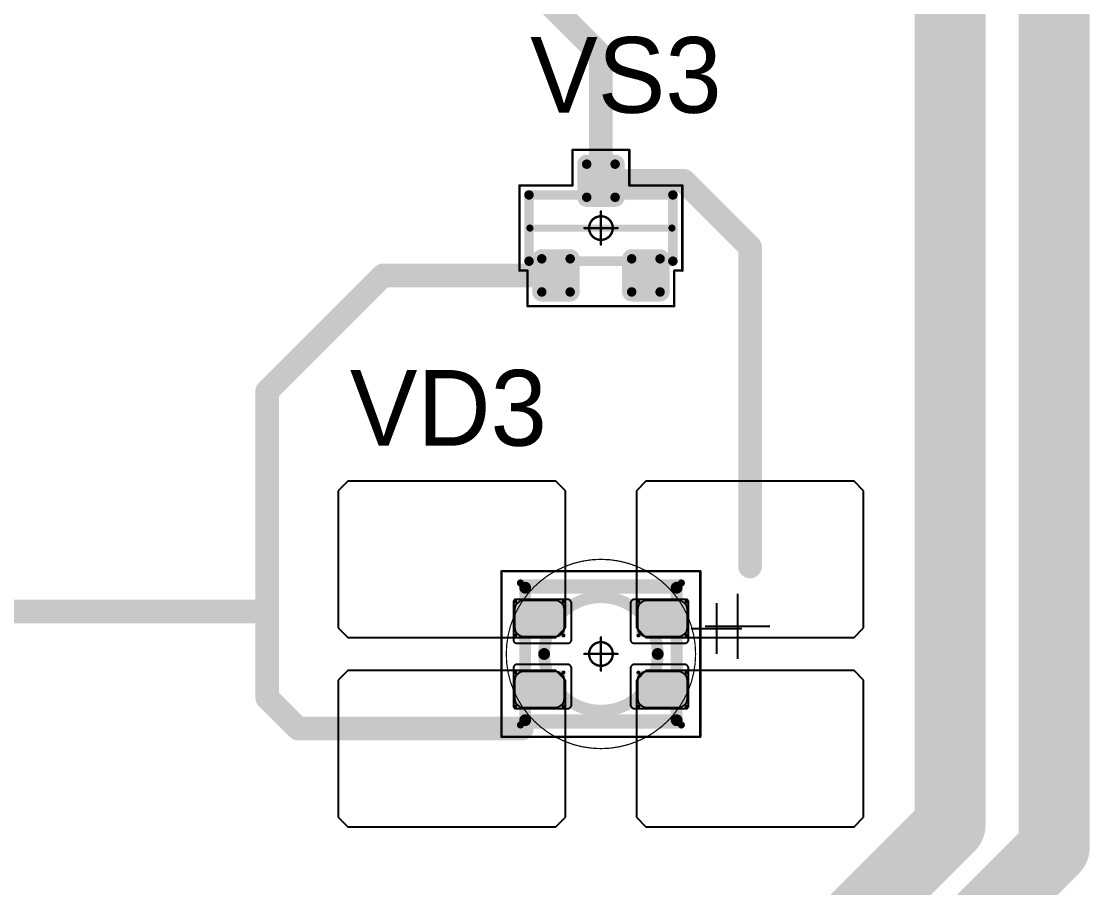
# Model space of a CAD drawing. Header units: millimetres. Extents: x 0 to 400, y 0 to 514.
# Drawn here: x 227.76 to 250.32, y 287.56 to 305.87 of the extents above; entities that cross this region are included whole.
import ezdxf

# ---------------------------------------------------------------- set-up
doc = ezdxf.new("R2010")
doc.units = ezdxf.units.MM
for name, color, linetype in [('Mechanical13', 56, 'Continuous'), ('Mechanical15', 56, 'Continuous'), ('Mechanical2', 216, 'Continuous'), ('TopLayer', 1, 'Continuous'), ('TopOverlay', 2, 'Continuous'), ('TopPaste', 8, 'Continuous'), ('TopSolder', 216, 'Continuous')]:
    doc.layers.add(name, color=color, linetype=linetype)

# ---------------------------------------------------------------- blocks, each defined once
blk = doc.blocks.new('SOT23_179')
at = {"layer": 'Mechanical13', "const_width": 0.2}
for points in [[(-0.7, 1.52), (0.7, 1.52)], [(-0.7, 1.52), (-0.7, -1.52)], [(0.7, 1.52), (0.7, -1.52)], [(-0.7, -1.52), (0.7, -1.52)]]:
    blk.add_lwpolyline(points, dxfattribs=at)
at = {"layer": 'Mechanical13', "const_width": 0.1}
for points in [[(-0.75, 1.52, 1), (-0.65, 1.52, 1)], [(-0.75, 1.52, 1), (-0.65, 1.52, 1)], [(0.65, 1.52, 1), (0.75, 1.52, 1)], [(0.65, 1.52, 1), (0.75, 1.52, 1)], [(-0.75, -1.52, 1), (-0.65, -1.52, 1)], [(-0.75, -1.52, 1), (-0.65, -1.52, 1)], [(0.65, -1.52, 1), (0.75, -1.52, 1)], [(0.65, -1.52, 1), (0.75, -1.52, 1)]]:
    blk.add_lwpolyline(points, format="xyb", close=True, dxfattribs=at)
at = {"layer": 'Mechanical15', "const_width": 0.05}
for points in [[(-0.9, 1.72), (-0.9, 1.55)], [(-0.9, 1.72), (0.9, 1.72)], [(0.9, 1.72), (0.9, 0.6)], [(-1.65, 1.55), (-1.65, -1.55)], [(-1.65, 1.55), (-0.9, 1.55)], [(0.9, 0.6), (1.65, 0.6)], [(1.65, 0.6), (1.65, -0.6)], [(0, 0.35), (0, -0.35)], [(-0.35, 0), (0.35, 0)], [(0.9, -0.6), (1.65, -0.6)], [(0.9, -0.6), (0.9, -1.72)], [(-1.65, -1.55), (-0.9, -1.55)], [(-0.9, -1.55), (-0.9, -1.72)], [(-0.9, -1.72), (0.9, -1.72)]]:
    blk.add_lwpolyline(points, dxfattribs=at)
at = {"layer": 'Mechanical15'}
for points, const_width in [([(-0.913, 1.72, 1), (-0.888, 1.72, 1)], 0.025), ([(-0.913, 1.72, 1), (-0.888, 1.72, 1)], 0.025), ([(0.888, 1.72, 1), (0.913, 1.72, 1)], 0.025), ([(0.888, 1.72, 1), (0.913, 1.72, 1)], 0.025), ([(-1.662, 1.55, 1), (-1.637, 1.55, 1)], 0.025), ([(-1.662, 1.55, 1), (-1.637, 1.55, 1)], 0.025), ([(-0.913, 1.55, 1), (-0.888, 1.55, 1)], 0.025), ([(-0.913, 1.55, 1), (-0.888, 1.55, 1)], 0.025), ([(0.888, 0.6, 1), (0.913, 0.6, 1)], 0.025), ([(0.888, 0.6, 1), (0.913, 0.6, 1)], 0.025), ([(1.637, 0.6, 1), (1.662, 0.6, 1)], 0.025), ([(1.637, 0.6, 1), (1.662, 0.6, 1)], 0.025), ([(0.25, 0, 1), (-0.25, 0, 1)], 0.05), ([(-0.012, 0.35, 1), (0.012, 0.35, 1)], 0.025), ([(-0.362, 0, 1), (-0.337, 0, 1)], 0.025), ([(-0.262, 0, 1), (-0.238, 0, 1)], 0.025), ([(0.238, 0, 1), (0.262, 0, 1)], 0.025), ([(0.337, 0, 1), (0.362, 0, 1)], 0.025), ([(-0.012, -0.35, 1), (0.012, -0.35, 1)], 0.025), ([(0.888, -0.6, 1), (0.913, -0.6, 1)], 0.025), ([(0.888, -0.6, 1), (0.913, -0.6, 1)], 0.025), ([(1.637, -0.6, 1), (1.662, -0.6, 1)], 0.025), ([(1.637, -0.6, 1), (1.662, -0.6, 1)], 0.025), ([(-1.662, -1.55, 1), (-1.637, -1.55, 1)], 0.025), ([(-1.662, -1.55, 1), (-1.637, -1.55, 1)], 0.025), ([(-0.913, -1.55, 1), (-0.888, -1.55, 1)], 0.025), ([(-0.913, -1.55, 1), (-0.888, -1.55, 1)], 0.025), ([(-0.913, -1.72, 1), (-0.888, -1.72, 1)], 0.025), ([(-0.913, -1.72, 1), (-0.888, -1.72, 1)], 0.025), ([(0.888, -1.72, 1), (0.913, -1.72, 1)], 0.025), ([(0.888, -1.72, 1), (0.913, -1.72, 1)], 0.025)]:
    blk.add_lwpolyline(points, format="xyb", close=True, dxfattribs=dict(at, const_width=const_width))
at = {"layer": 'TopLayer', "const_width": 0.1}
for points in [[(-1.4, 1.25, 1), (-1.3, 1.25, 1)], [(-0.7, 1.25, 1), (-0.6, 1.25, 1)], [(-1.4, 0.65, 1), (-1.3, 0.65, 1)], [(-0.7, 0.65, 1), (-0.6, 0.65, 1)], [(0.6, 0.3, 1), (0.7, 0.3, 1)], [(1.3, 0.3, 1), (1.4, 0.3, 1)], [(0.6, -0.3, 1), (0.7, -0.3, 1)], [(1.3, -0.3, 1), (1.4, -0.3, 1)], [(-1.4, -0.65, 1), (-1.3, -0.65, 1)], [(-0.7, -0.65, 1), (-0.6, -0.65, 1)], [(-1.4, -1.25, 1), (-1.3, -1.25, 1)], [(-0.7, -1.25, 1), (-0.6, -1.25, 1)]]:
    blk.add_lwpolyline(points, format="xyb", close=True, dxfattribs=at)
at = {"layer": 'TopLayer'}
for points in [[(-1.45, 1.25), (-1.45, 0.65), (-0.55, 1.25), (-0.55, 0.65)], [(-1.35, 1.35), (-1.35, 0.55), (-0.65, 1.35), (-0.65, 0.55)], [(0.55, 0.3), (0.55, -0.3), (1.45, 0.3), (1.45, -0.3)], [(0.65, 0.4), (0.65, -0.4), (1.35, 0.4), (1.35, -0.4)], [(-1.45, -0.65), (-1.45, -1.25), (-0.55, -0.65), (-0.55, -1.25)], [(-1.35, -0.55), (-1.35, -1.35), (-0.65, -0.55), (-0.65, -1.35)]]:
    blk.add_solid(points, dxfattribs=at)
at = {"layer": 'TopOverlay', "const_width": 0.15}
blk.add_lwpolyline([(0, 1.5), (0, -1.5)], dxfattribs=at)
at = {"layer": 'TopOverlay', "const_width": 0.075}
for points in [[(-0.038, 1.5, 1), (0.038, 1.5, 1)], [(-0.038, -1.5, 1), (0.038, -1.5, 1)]]:
    blk.add_lwpolyline(points, format="xyb", close=True, dxfattribs=at)
at = {"layer": 'TopPaste', "const_width": 0.075}
for points in [[(-1.387, 1.25, 1), (-1.313, 1.25, 1)], [(-0.687, 1.25, 1), (-0.613, 1.25, 1)], [(-1.387, 0.65, 1), (-1.313, 0.65, 1)], [(-0.687, 0.65, 1), (-0.613, 0.65, 1)], [(0.613, 0.3, 1), (0.687, 0.3, 1)], [(1.313, 0.3, 1), (1.387, 0.3, 1)], [(0.613, -0.3, 1), (0.687, -0.3, 1)], [(1.313, -0.3, 1), (1.387, -0.3, 1)], [(-1.387, -0.65, 1), (-1.313, -0.65, 1)], [(-0.687, -0.65, 1), (-0.613, -0.65, 1)], [(-1.387, -1.25, 1), (-1.313, -1.25, 1)], [(-0.687, -1.25, 1), (-0.613, -1.25, 1)]]:
    blk.add_lwpolyline(points, format="xyb", close=True, dxfattribs=at)
at = {"layer": 'TopPaste'}
for points in [[(-1.425, 1.25), (-1.425, 0.65), (-0.575, 1.25), (-0.575, 0.65)], [(-1.35, 1.325), (-1.35, 0.575), (-0.65, 1.325), (-0.65, 0.575)], [(0.575, 0.3), (0.575, -0.3), (1.425, 0.3), (1.425, -0.3)], [(0.65, 0.375), (0.65, -0.375), (1.35, 0.375), (1.35, -0.375)], [(-1.425, -0.65), (-1.425, -1.25), (-0.575, -0.65), (-0.575, -1.25)], [(-1.35, -0.575), (-1.35, -1.325), (-0.65, -0.575), (-0.65, -1.325)]]:
    blk.add_solid(points, dxfattribs=at)
at = {"layer": 'TopSolder', "const_width": 0.202}
for points in [[(-1.451, 1.25, 1), (-1.249, 1.25, 1)], [(-0.751, 1.25, 1), (-0.549, 1.25, 1)], [(-1.451, 0.65, 1), (-1.249, 0.65, 1)], [(-0.751, 0.65, 1), (-0.549, 0.65, 1)], [(0.549, 0.3, 1), (0.751, 0.3, 1)], [(1.249, 0.3, 1), (1.451, 0.3, 1)], [(0.549, -0.3, 1), (0.751, -0.3, 1)], [(1.249, -0.3, 1), (1.451, -0.3, 1)], [(-1.451, -0.65, 1), (-1.249, -0.65, 1)], [(-0.751, -0.65, 1), (-0.549, -0.65, 1)], [(-1.451, -1.25, 1), (-1.249, -1.25, 1)], [(-0.751, -1.25, 1), (-0.549, -1.25, 1)]]:
    blk.add_lwpolyline(points, format="xyb", close=True, dxfattribs=at)
at = {"layer": 'TopSolder'}
for points in [[(-1.35, 1.452), (-1.35, 0.448), (-0.65, 1.452), (-0.65, 0.448)], [(-1.552, 1.25), (-1.552, 0.65), (-0.448, 1.25), (-0.448, 0.65)], [(0.65, 0.502), (0.65, -0.502), (1.35, 0.502), (1.35, -0.502)], [(0.448, 0.3), (0.448, -0.3), (1.552, 0.3), (1.552, -0.3)], [(-1.35, -0.448), (-1.35, -1.452), (-0.65, -0.448), (-0.65, -1.452)], [(-1.552, -0.65), (-1.552, -1.25), (-0.448, -0.65), (-0.448, -1.25)]]:
    blk.add_solid(points, dxfattribs=at)
blk = doc.blocks.new('E65F_352')
at = {"layer": 'Mechanical13'}
for p, q in [((2.441, 1.071), (2.441, 0)), ((1.905, 0.536), (2.976, 0.536))]:
    blk.add_line(p, q, dxfattribs=at)
at = {"layer": 'Mechanical13', "const_width": 0.25}
for points in [[(-1.6, -1.4), (-1.6, 1.4)], [(-1.6, 1.4), (1.6, 1.4)], [(1.6, -1.4), (1.6, 1.4)], [(-1.6, -1.4), (1.6, -1.4)]]:
    blk.add_lwpolyline(points, dxfattribs=at)
at = {"layer": 'Mechanical13'}
for points, const_width in [([(-1.663, 1.4, 1), (-1.538, 1.4, 1)], 0.125), ([(-1.663, 1.4, 1), (-1.538, 1.4, 1)], 0.125), ([(1.537, 1.4, 1), (1.662, 1.4, 1)], 0.125), ([(1.537, 1.4, 1), (1.662, 1.4, 1)], 0.125), ([(1.2, 0, 1), (-1.2, 0, 1)], 0.25), ([(-1.263, 0, 1), (-1.138, 0, 1)], 0.125), ([(1.137, 0, 1), (1.262, 0, 1)], 0.125), ([(-1.663, -1.4, 1), (-1.538, -1.4, 1)], 0.125), ([(-1.663, -1.4, 1), (-1.538, -1.4, 1)], 0.125), ([(1.537, -1.4, 1), (1.662, -1.4, 1)], 0.125), ([(1.537, -1.4, 1), (1.662, -1.4, 1)], 0.125)]:
    blk.add_lwpolyline(points, format="xyb", close=True, dxfattribs=dict(at, const_width=const_width))
at = {"layer": 'Mechanical15', "const_width": 0.05}
for points in [[(-2.1, 1.75), (2.1, 1.75)], [(-2.1, -1.75), (-2.1, 1.75)], [(2.1, -1.75), (2.1, 1.75)], [(0, -0.35), (0, 0.35)], [(0, -0.35), (0, 0.35)], [(-0.35, 0), (0.35, 0)], [(-0.35, 0), (0.35, 0)], [(-2.1, -1.75), (2.1, -1.75)]]:
    blk.add_lwpolyline(points, dxfattribs=at)
at = {"layer": 'Mechanical15'}
for points, const_width in [([(-2.113, 1.75, 1), (-2.088, 1.75, 1)], 0.025), ([(-2.113, 1.75, 1), (-2.088, 1.75, 1)], 0.025), ([(2.087, 1.75, 1), (2.112, 1.75, 1)], 0.025), ([(2.087, 1.75, 1), (2.112, 1.75, 1)], 0.025), ([(0.25, 0, 1), (-0.25, 0, 1)], 0.05), ([(0.25, 0, 1), (-0.25, 0, 1)], 0.05), ([(-0.013, 0.35, 1), (0.012, 0.35, 1)], 0.025), ([(-0.013, 0.35, 1), (0.012, 0.35, 1)], 0.025), ([(-0.363, 0, 1), (-0.338, 0, 1)], 0.025), ([(-0.363, 0, 1), (-0.338, 0, 1)], 0.025), ([(-0.263, 0, 1), (-0.238, 0, 1)], 0.025), ([(-0.263, 0, 1), (-0.238, 0, 1)], 0.025), ([(0.237, 0, 1), (0.262, 0, 1)], 0.025), ([(0.237, 0, 1), (0.262, 0, 1)], 0.025), ([(0.337, 0, 1), (0.362, 0, 1)], 0.025), ([(0.337, 0, 1), (0.362, 0, 1)], 0.025), ([(-0.013, -0.35, 1), (0.012, -0.35, 1)], 0.025), ([(-0.013, -0.35, 1), (0.012, -0.35, 1)], 0.025), ([(-2.113, -1.75, 1), (-2.088, -1.75, 1)], 0.025), ([(-2.113, -1.75, 1), (-2.088, -1.75, 1)], 0.025), ([(2.087, -1.75, 1), (2.112, -1.75, 1)], 0.025), ([(2.087, -1.75, 1), (2.112, -1.75, 1)], 0.025)]:
    blk.add_lwpolyline(points, format="xyb", close=True, dxfattribs=dict(at, const_width=const_width))
at = {"layer": 'TopLayer'}
for p, q in [((-5.35, 3.65), (-5.55, 3.45)), ((-0.95, 3.65), (-5.35, 3.65)), ((-5.35, 3.65), (-5.35, 3.65)), ((-0.75, 3.45), (-0.95, 3.65)), ((0.95, 3.65), (0.75, 3.45)), ((5.35, 3.65), (0.95, 3.65)), ((0.95, 3.65), (0.95, 3.65)), ((5.55, 3.45), (5.35, 3.65)), ((-5.55, 3.45), (-5.55, 3.45)), ((-5.55, 3.45), (-5.55, 0.55)), ((-0.75, 0.55), (-0.75, 3.45)), ((0.75, 3.45), (0.75, 3.45)), ((0.75, 3.45), (0.75, 0.55)), ((5.55, 0.55), (5.55, 3.45)), ((-5.55, 0.55), (-5.35, 0.35)), ((-0.95, 0.35), (-0.75, 0.55)), ((0.75, 0.55), (0.95, 0.35)), ((5.35, 0.35), (5.55, 0.55)), ((-5.35, 0.35), (-0.95, 0.35)), ((0.95, 0.35), (5.35, 0.35)), ((-5.35, -0.35), (-5.55, -0.55)), ((-0.95, -0.35), (-5.35, -0.35)), ((-5.35, -0.35), (-5.35, -0.35)), ((-0.75, -0.55), (-0.95, -0.35)), ((0.95, -0.35), (0.75, -0.55)), ((5.35, -0.35), (0.95, -0.35)), ((0.95, -0.35), (0.95, -0.35)), ((5.55, -0.55), (5.35, -0.35)), ((-5.55, -0.55), (-5.55, -0.55)), ((-5.55, -0.55), (-5.55, -3.45)), ((-0.75, -3.45), (-0.75, -0.55)), ((0.75, -0.55), (0.75, -0.55)), ((0.75, -0.55), (0.75, -3.45)), ((5.55, -3.45), (5.55, -0.55)), ((-5.55, -3.45), (-5.35, -3.65)), ((-0.95, -3.65), (-0.75, -3.45)), ((0.75, -3.45), (0.95, -3.65)), ((5.35, -3.65), (5.55, -3.45)), ((-5.35, -3.65), (-0.95, -3.65)), ((0.95, -3.65), (5.35, -3.65))]:
    blk.add_line(p, q, dxfattribs=at)
at = {"layer": 'TopLayer', "const_width": 0.04}
for points in [[(-1.83, 1.11, 1), (-1.79, 1.11, 1)], [(-0.81, 1.11, 1), (-0.77, 1.11, 1)], [(0.77, 1.11, 1), (0.81, 1.11, 1)], [(1.79, 1.11, 1), (1.83, 1.11, 1)], [(-1.83, 0.39, 1), (-1.79, 0.39, 1)], [(-0.81, 0.39, 1), (-0.77, 0.39, 1)], [(0.77, 0.39, 1), (0.81, 0.39, 1)], [(1.79, 0.39, 1), (1.83, 0.39, 1)], [(-1.83, -0.39, 1), (-1.79, -0.39, 1)], [(-0.81, -0.39, 1), (-0.77, -0.39, 1)], [(0.77, -0.39, 1), (0.81, -0.39, 1)], [(1.79, -0.39, 1), (1.83, -0.39, 1)], [(-1.83, -1.11, 1), (-1.79, -1.11, 1)], [(-0.81, -1.11, 1), (-0.77, -1.11, 1)], [(0.77, -1.11, 1), (0.81, -1.11, 1)], [(1.79, -1.11, 1), (1.83, -1.11, 1)]]:
    blk.add_lwpolyline(points, format="xyb", close=True, dxfattribs=at)
at = {"layer": 'TopLayer'}
for points in [[(-1.81, 1.15), (-1.81, 0.35), (-0.79, 1.15), (-0.79, 0.35)], [(0.79, 1.15), (0.79, 0.35), (1.81, 1.15), (1.81, 0.35)], [(-1.85, 1.11), (-1.85, 0.39), (-0.75, 1.11), (-0.75, 0.39)], [(0.75, 1.11), (0.75, 0.39), (1.85, 1.11), (1.85, 0.39)], [(-1.85, -0.39), (-1.85, -1.11), (-0.75, -0.39), (-0.75, -1.11)], [(-1.81, -0.35), (-1.81, -1.15), (-0.79, -0.35), (-0.79, -1.15)], [(0.75, -0.39), (0.75, -1.11), (1.85, -0.39), (1.85, -1.11)], [(0.79, -0.35), (0.79, -1.15), (1.81, -0.35), (1.81, -1.15)]]:
    blk.add_solid(points, dxfattribs=at)
at = {"layer": 'TopOverlay'}
for p, q in [((2.886, 1.271), (2.886, -0.1)), ((2.2, 0.586), (3.571, 0.586))]:
    blk.add_line(p, q, dxfattribs=at)
at = {"layer": 'TopOverlay', "const_width": 0.15}
for points in [[(-1.7, 1.5), (1.7, 1.5)], [(-1.7, -1.5), (1.7, -1.5)]]:
    blk.add_lwpolyline(points, dxfattribs=at)
at = {"layer": 'TopOverlay', "const_width": 0.075}
for points in [[(-1.738, 1.5, 1), (-1.663, 1.5, 1)], [(1.662, 1.5, 1), (1.737, 1.5, 1)], [(-1.738, -1.5, 1), (-1.663, -1.5, 1)], [(1.662, -1.5, 1), (1.737, -1.5, 1)]]:
    blk.add_lwpolyline(points, format="xyb", close=True, dxfattribs=at)
at = {"layer": 'TopPaste'}
for p, q in [((-1.638, 1.129), (-1.711, 1.114)), ((-0.963, 1.129), (-1.638, 1.129)), ((-0.889, 1.114), (-0.963, 1.129)), ((0.962, 1.129), (0.889, 1.114)), ((1.637, 1.129), (0.962, 1.129)), ((1.711, 1.114), (1.637, 1.129)), ((-1.814, 1.011), (-1.829, 0.938)), ((-1.829, 0.938), (-1.829, 0.563)), ((-1.773, 1.073), (-1.814, 1.011)), ((-1.711, 1.114), (-1.773, 1.073)), ((-0.827, 1.073), (-0.889, 1.114)), ((-0.786, 1.011), (-0.827, 1.073)), ((-0.771, 0.938), (-0.786, 1.011)), ((-0.771, 0.563), (-0.771, 0.938)), ((0.786, 1.011), (0.771, 0.938)), ((0.771, 0.938), (0.771, 0.563)), ((0.827, 1.073), (0.786, 1.011)), ((0.889, 1.114), (0.827, 1.073)), ((1.773, 1.073), (1.711, 1.114)), ((1.814, 1.011), (1.773, 1.073)), ((1.829, 0.938), (1.814, 1.011)), ((1.829, 0.563), (1.829, 0.938)), ((-1.829, 0.563), (-1.814, 0.489)), ((-1.814, 0.489), (-1.773, 0.427)), ((-0.827, 0.427), (-0.786, 0.489)), ((-0.786, 0.489), (-0.771, 0.563)), ((0.771, 0.563), (0.786, 0.489)), ((0.786, 0.489), (0.827, 0.427)), ((1.773, 0.427), (1.814, 0.489)), ((1.814, 0.489), (1.829, 0.563)), ((-1.773, 0.427), (-1.711, 0.386)), ((-1.711, 0.386), (-1.638, 0.371)), ((-1.638, 0.371), (-0.963, 0.371)), ((-0.963, 0.371), (-0.889, 0.386)), ((-0.889, 0.386), (-0.827, 0.427)), ((0.827, 0.427), (0.889, 0.386)), ((0.889, 0.386), (0.962, 0.371)), ((0.962, 0.371), (1.637, 0.371)), ((1.637, 0.371), (1.711, 0.386)), ((1.711, 0.386), (1.773, 0.427)), ((-1.773, -0.427), (-1.814, -0.489)), ((-1.711, -0.386), (-1.773, -0.427)), ((-1.638, -0.371), (-1.711, -0.386)), ((-0.963, -0.371), (-1.638, -0.371)), ((-0.889, -0.386), (-0.963, -0.371)), ((-0.827, -0.427), (-0.889, -0.386)), ((-0.786, -0.489), (-0.827, -0.427)), ((0.827, -0.427), (0.786, -0.489)), ((0.889, -0.386), (0.827, -0.427)), ((0.962, -0.371), (0.889, -0.386)), ((1.637, -0.371), (0.962, -0.371)), ((1.711, -0.386), (1.637, -0.371)), ((1.773, -0.427), (1.711, -0.386)), ((1.814, -0.489), (1.773, -0.427)), ((-1.814, -0.489), (-1.829, -0.563)), ((-1.829, -0.563), (-1.829, -0.938)), ((-0.771, -0.563), (-0.786, -0.489)), ((-0.771, -0.938), (-0.771, -0.563)), ((0.786, -0.489), (0.771, -0.563)), ((0.771, -0.563), (0.771, -0.938)), ((1.829, -0.563), (1.814, -0.489)), ((1.829, -0.938), (1.829, -0.563)), ((-1.829, -0.938), (-1.814, -1.011)), ((-1.814, -1.011), (-1.773, -1.073)), ((-1.773, -1.073), (-1.711, -1.114)), ((-1.711, -1.114), (-1.638, -1.129)), ((-0.963, -1.129), (-0.889, -1.114)), ((-0.889, -1.114), (-0.827, -1.073)), ((-0.827, -1.073), (-0.786, -1.011)), ((-0.786, -1.011), (-0.771, -0.938)), ((0.771, -0.938), (0.786, -1.011)), ((0.786, -1.011), (0.827, -1.073)), ((0.827, -1.073), (0.889, -1.114)), ((0.889, -1.114), (0.962, -1.129)), ((1.637, -1.129), (1.711, -1.114)), ((1.711, -1.114), (1.773, -1.073)), ((1.773, -1.073), (1.814, -1.011)), ((1.814, -1.011), (1.829, -0.938)), ((-1.638, -1.129), (-0.963, -1.129)), ((0.962, -1.129), (1.637, -1.129))]:
    blk.add_line(p, q, dxfattribs=at)
at = {"layer": 'TopSolder'}
for p, q in [((-1.842, 1.129), (-1.85, 1.111)), ((-1.828, 1.143), (-1.842, 1.129)), ((-1.81, 1.151), (-1.828, 1.143)), ((-1.8, 1.151), (-1.81, 1.151)), ((-0.7, 1.151), (-1.8, 1.151)), ((-0.685, 1.151), (-0.7, 1.151)), ((-0.7, 1.151), (-0.7, 1.151)), ((-0.658, 1.139), (-0.685, 1.151)), ((-0.636, 1.118), (-0.658, 1.139)), ((0.657, 1.139), (0.636, 1.118)), ((0.685, 1.151), (0.657, 1.139)), ((0.7, 1.151), (0.685, 1.151)), ((1.8, 1.151), (0.7, 1.151)), ((1.81, 1.151), (1.8, 1.151)), ((1.8, 1.151), (1.8, 1.151)), ((1.828, 1.143), (1.81, 1.151)), ((1.842, 1.129), (1.828, 1.143)), ((1.85, 1.111), (1.842, 1.129)), ((-1.85, 1.111), (-1.85, 1.101)), ((-1.85, 1.101), (-1.85, 1.101)), ((-1.85, 1.101), (-1.85, 0.301)), ((-0.625, 1.09), (-0.636, 1.118)), ((-0.625, 1.076), (-0.625, 1.09)), ((-0.625, 0.301), (-0.625, 1.076)), ((0.636, 1.118), (0.625, 1.09)), ((0.625, 1.09), (0.625, 1.076)), ((0.625, 1.076), (0.625, 1.076)), ((0.625, 1.076), (0.625, 0.301)), ((1.85, 1.101), (1.85, 1.111)), ((1.85, 0.301), (1.85, 1.101)), ((-1.85, 0.301), (-1.85, 0.286)), ((-1.85, 0.286), (-1.839, 0.258)), ((-1.839, 0.258), (-1.818, 0.237)), ((-1.818, 0.237), (-1.79, 0.226)), ((-0.685, 0.226), (-0.658, 0.237)), ((-0.658, 0.237), (-0.636, 0.258)), ((-0.636, 0.258), (-0.625, 0.286)), ((-0.625, 0.286), (-0.625, 0.301)), ((-0.625, 0.301), (-0.625, 0.301)), ((0.625, 0.301), (0.625, 0.286)), ((0.625, 0.286), (0.636, 0.258)), ((0.636, 0.258), (0.657, 0.237)), ((0.657, 0.237), (0.685, 0.226)), ((1.79, 0.226), (1.817, 0.237)), ((1.817, 0.237), (1.839, 0.258)), ((1.839, 0.258), (1.85, 0.286)), ((1.85, 0.286), (1.85, 0.301)), ((1.85, 0.301), (1.85, 0.301)), ((-1.79, 0.226), (-1.775, 0.226)), ((-1.775, 0.226), (-1.775, 0.226)), ((-1.775, 0.226), (-0.7, 0.226)), ((-0.7, 0.226), (-0.685, 0.226)), ((0.685, 0.226), (0.7, 0.226)), ((0.7, 0.226), (0.7, 0.226)), ((0.7, 0.226), (1.775, 0.226)), ((1.775, 0.226), (1.79, 0.226)), ((-1.79, -0.224), (-1.818, -0.236)), ((-1.775, -0.224), (-1.79, -0.224)), ((-0.7, -0.224), (-1.775, -0.224)), ((-0.685, -0.224), (-0.7, -0.224)), ((-0.7, -0.224), (-0.7, -0.224)), ((-0.658, -0.236), (-0.685, -0.224)), ((0.685, -0.224), (0.657, -0.236)), ((0.7, -0.224), (0.685, -0.224)), ((1.775, -0.224), (0.7, -0.224)), ((1.79, -0.224), (1.775, -0.224)), ((1.775, -0.224), (1.775, -0.224)), ((1.817, -0.236), (1.79, -0.224)), ((-1.839, -0.257), (-1.85, -0.285)), ((-1.85, -0.285), (-1.85, -0.299)), ((-1.85, -0.299), (-1.85, -0.299)), ((-1.85, -0.299), (-1.85, -1.099)), ((-1.818, -0.236), (-1.839, -0.257)), ((-0.636, -0.257), (-0.658, -0.236)), ((-0.625, -0.285), (-0.636, -0.257)), ((-0.625, -0.299), (-0.625, -0.285)), ((-0.625, -1.074), (-0.625, -0.299)), ((0.636, -0.257), (0.625, -0.285)), ((0.625, -0.285), (0.625, -0.299)), ((0.625, -0.299), (0.625, -0.299)), ((0.625, -0.299), (0.625, -1.074)), ((0.657, -0.236), (0.636, -0.257)), ((1.839, -0.257), (1.817, -0.236)), ((1.85, -0.285), (1.839, -0.257)), ((1.85, -0.299), (1.85, -0.285)), ((1.85, -1.099), (1.85, -0.299)), ((-1.85, -1.099), (-1.85, -1.109)), ((-1.85, -1.109), (-1.842, -1.128)), ((-1.842, -1.128), (-1.828, -1.142)), ((-0.658, -1.138), (-0.636, -1.117)), ((-0.636, -1.117), (-0.625, -1.089)), ((-0.625, -1.089), (-0.625, -1.074)), ((-0.625, -1.074), (-0.625, -1.074)), ((0.625, -1.074), (0.625, -1.089)), ((0.625, -1.089), (0.636, -1.117)), ((0.636, -1.117), (0.657, -1.138)), ((1.828, -1.142), (1.842, -1.128)), ((1.842, -1.128), (1.85, -1.109)), ((1.85, -1.109), (1.85, -1.099)), ((1.85, -1.099), (1.85, -1.099)), ((-1.828, -1.142), (-1.81, -1.149)), ((-1.81, -1.149), (-1.8, -1.149)), ((-1.8, -1.149), (-0.7, -1.149)), ((-1.8, -1.149), (-1.8, -1.149)), ((-0.7, -1.149), (-0.685, -1.149)), ((-0.685, -1.149), (-0.658, -1.138)), ((0.657, -1.138), (0.685, -1.149)), ((0.685, -1.149), (0.7, -1.149)), ((0.7, -1.149), (1.8, -1.149)), ((0.7, -1.149), (0.7, -1.149)), ((1.8, -1.149), (1.81, -1.149)), ((1.81, -1.149), (1.828, -1.142))]:
    blk.add_line(p, q, dxfattribs=at)

msp = doc.modelspace()

# ---------------------------------------------------------------- linework, layer by layer
at = {"layer": 'Mechanical2'}
for points, const_width in [([(242, 292.5, 1), (238, 292.5, 1)], 0.0254), ([(240, 294.5, 1), (240, 294.5, 1)], 0.0005), ([(237.994, 292.5, 1), (238.006, 292.5, 1)], 0.0127), ([(241.994, 292.5, 1), (242.006, 292.5, 1)], 0.0127), ([(238, 292.5, 1), (238, 292.5, 1)], 0.0005), ([(242, 292.5, 1), (242, 292.5, 1)], 0.0005), ([(240, 290.5, 1), (240, 290.5, 1)], 0.0005)]:
    msp.add_lwpolyline(points, format="xyb", close=True, dxfattribs=dict(at, const_width=const_width))
at = {"layer": 'Mechanical2', "const_width": 0.001}
for points in [[(240, 290.5), (240, 294.5)], [(238, 292.5), (242, 292.5)]]:
    msp.add_lwpolyline(points, dxfattribs=at)
at = {"layer": 'TopLayer'}
for points, const_width in [([(249.575, 288.4), (249.575, 385.75)], 1.5), ([(247.375, 288.875), (247.375, 341.5)], 1.5), ([(238.725, 306.425), (240, 305.15)], 0.5), ([(240, 302.5), (240, 305.15)], 0.5), ([(240, 302.5), (241.75, 302.5)], 0.5), ([(241.75, 302.5), (243.15, 301.1)], 0.5), ([(243.15, 294.35), (243.15, 301.1)], 0.5), ([(232.95, 298.05), (235.4, 300.5)], 0.5), ([(235.4, 300.5), (239.05, 300.5)], 0.5), ([(232.95, 293.4), (232.95, 298.05)], 0.5), ([(221.45, 293.4), (232.95, 293.4)], 0.5), ([(232.95, 291.575), (232.95, 293.4)], 0.5), ([(232.95, 291.575), (233.6, 290.925)], 0.5), ([(233.6, 290.925), (238.332, 290.925)], 0.5), ([(241.9, 283.4), (247.375, 288.875)], 1.5), ([(242.45, 281.275), (249.575, 288.4)], 1.5)]:
    msp.add_lwpolyline(points, dxfattribs=dict(at, const_width=const_width))
for points, const_width in [([(239.875, 305.15, 1), (240.125, 305.15, 1)], 0.25), ([(239.875, 305.15, 1), (240.125, 305.15, 1)], 0.25), ([(239.875, 302.5, 1), (240.125, 302.5, 1)], 0.25), ([(239.875, 302.5, 1), (240.125, 302.5, 1)], 0.25), ([(241.625, 302.5, 1), (241.875, 302.5, 1)], 0.25), ([(241.625, 302.5, 1), (241.875, 302.5, 1)], 0.25), ([(243.025, 301.1, 1), (243.275, 301.1, 1)], 0.25), ([(243.025, 301.1, 1), (243.275, 301.1, 1)], 0.25), ([(235.275, 300.5, 1), (235.525, 300.5, 1)], 0.25), ([(235.275, 300.5, 1), (235.525, 300.5, 1)], 0.25), ([(238.925, 300.5, 1), (239.175, 300.5, 1)], 0.25), ([(232.825, 298.05, 1), (233.075, 298.05, 1)], 0.25), ([(232.825, 298.05, 1), (233.075, 298.05, 1)], 0.25), ([(243.025, 294.35, 1), (243.275, 294.35, 1)], 0.25), ([(232.825, 293.4, 1), (233.075, 293.4, 1)], 0.25), ([(232.825, 293.4, 1), (233.075, 293.4, 1)], 0.25), ([(232.825, 293.4, 1), (233.075, 293.4, 1)], 0.25), ([(232.825, 291.575, 1), (233.075, 291.575, 1)], 0.25), ([(232.825, 291.575, 1), (233.075, 291.575, 1)], 0.25), ([(233.475, 290.925, 1), (233.725, 290.925, 1)], 0.25), ([(233.475, 290.925, 1), (233.725, 290.925, 1)], 0.25), ([(238.207, 290.925, 1), (238.457, 290.925, 1)], 0.25), ([(247, 288.875, 1), (247.75, 288.875, 1)], 0.75), ([(247, 288.875, 1), (247.75, 288.875, 1)], 0.75), ([(249.2, 288.4, 1), (249.95, 288.4, 1)], 0.75), ([(249.2, 288.4, 1), (249.95, 288.4, 1)], 0.75)]:
    msp.add_lwpolyline(points, format="xyb", close=True, dxfattribs=dict(at, const_width=const_width))

# ---------------------------------------------------------------- block references
for name, p, rotation in [('SOT23_179', (240, 301.5), 90), ('E65F_352', (240, 292.5), 360)]:
    msp.add_blockref(name, p, dxfattribs=dict(rotation=rotation))

# ---------------------------------------------------------------- texts
at = {"layer": 'TopOverlay'}
for s, p in [('VS3', (238.506, 303.936)), ('VD3', (234.696, 296.901))]:
    msp.add_text(s, height=1.6, dxfattribs=at).set_placement(p)

doc.saveas('drawing.dxf')
